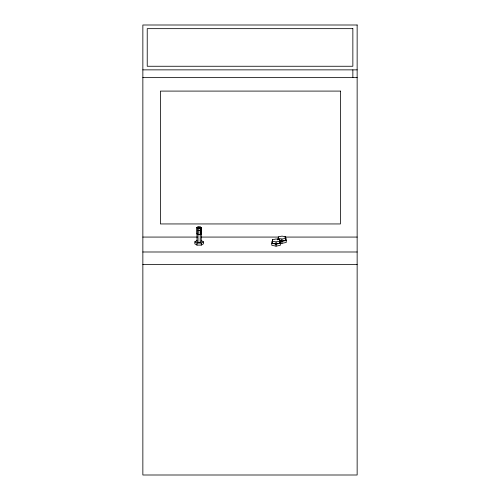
<?xml version="1.0" encoding="UTF-8"?>
<svg xmlns="http://www.w3.org/2000/svg" width="500" height="500" viewBox="0 0 500 500"><rect width="100%" height="100%" fill="white"/><g stroke="black" fill="none" stroke-linecap="round" stroke-linejoin="round"><path stroke-width="0.75" d="M279.794 241.737L279.788 243.212L276.069 243.95L272.362 243.206L272.369 241.731M272.369 239.725L272.362 241.2L276.069 241.938L279.788 241.2L279.794 239.725L276.087 238.988L272.369 239.725L272.362 243.206M278.219 239.644L278.288 236.831L282.038 236.112L285.712 236.875L285.644 240.356L281.894 241.075L279.688 240.619M285.644 240.356L285.712 236.875M196.637 227.744L197.875 227.006L200.344 227.006L201.581 227.744L201.581 233.775L200.344 234.513L197.875 234.513L196.637 233.775L196.637 227.744L197.875 228.481L200.344 228.481L201.581 227.744M198.038 227.106L196.969 227.744L198.038 228.381L200.181 228.381L201.25 227.744L200.181 227.106L198.038 227.106L198.038 242.463L200.181 242.463L201.25 241.825L201.25 227.744M200.181 234.419L201.25 233.775M201.269 240.538L203.412 241.812L203.412 243.825L201.269 245.106L196.988 245.106L194.844 243.825L194.844 241.812L196.988 240.538M194.844 241.812L196.988 243.094L201.269 243.094L203.412 241.812M279.8 240.881L281.944 241.312L286.231 240.456M271.775 243.281L276.062 244.137L280.35 243.281M280.512 243.038L281.944 243.319L286.231 242.469L286.231 238.756M271.775 241.581L271.775 245.294L276.062 246.15L280.35 245.294L280.35 241.581M278.219 238.306L281.894 239.062L285.644 238.344M142.856 69.862L357.144 69.862M142.856 77.631L357.144 77.631M198.038 230.394L200.181 230.394M142.856 237.069L197.4 237.069M201.3 237.069L278.444 237.069M284.675 237.069L357.144 237.069M142.856 251.994L357.144 251.994M142.856 264.581L357.144 264.581M198.038 234.419L196.969 233.775L196.969 241.825L198.038 242.463M352.856 69.862L352.856 77.631M281.944 241.312L281.944 243.319M281.894 239.062L281.894 241.075M279.794 239.725L279.788 243.212M277.656 238.756L277.656 239.887M276.069 241.938L276.069 243.95M276.062 244.137L276.062 246.15M201.269 243.094L201.269 245.106M200.344 228.481L200.344 234.513M200.181 227.106L200.181 242.463M197.875 227.006L197.875 234.513M196.988 243.094L196.988 245.106M357.144 25L142.856 25L142.856 475L357.144 475L357.144 25M352.856 28.656L147.225 28.656L147.225 66.256L352.856 66.256L352.856 28.656M340.419 91.088L160.419 91.088L160.419 223.944L340.419 223.944L340.419 91.088"/></g></svg>
